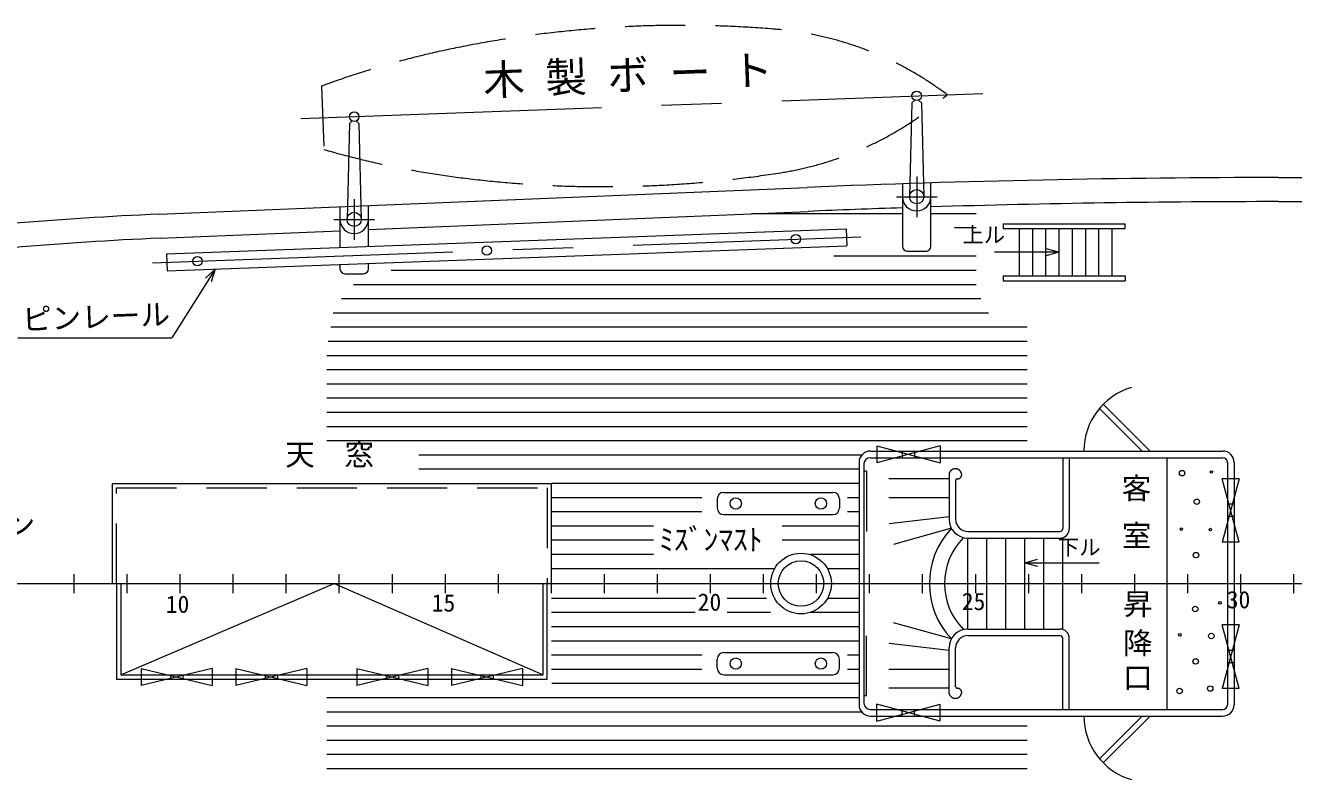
# Model space of a CAD drawing. Units: millimetres, scale not verified. Extents: x -51052 to 51048, y -29700 to 29700.
# Drawn here: x -34090 to -20697, y 8171 to 16140 of the extents above; entities that cross this region are included whole.
import ezdxf
from ezdxf.enums import TextEntityAlignment as Align

# ---------------------------------------------------------------- set-up
doc = ezdxf.new("R2010")
doc.units = ezdxf.units.MM
doc.header["$LTSCALE"] = 100
doc.linetypes.add('USER1', pattern=[50.8, 31.75, -6.35, 6.35, -6.35])
doc.linetypes.add('USER2', pattern=[9.525, 6.35, -3.175])
for name, color, linetype, lineweight in [('0-2_sunpou', 7, 'Continuous', 18), ('0-3_keijou', 7, 'Continuous', 18), ('0-5_text', 7, 'Continuous', 18), ('0-6_center', 7, 'USER1', 18), ('0-7_hachi', 7, 'Continuous', 18)]:
    doc.layers.add(name, color=color, linetype=linetype, lineweight=lineweight)
doc.styles.add('ＭＳ ゴシック', font='')
doc.styles.get('ＭＳ ゴシック').set_extended_font_data('MS Gothic')

msp = doc.modelspace()

# ---------------------------------------------------------------- linework, layer by layer
at = {"layer": '0-2_sunpou'}
for p, q in [((-33578.5, 10342.6), (-33578.5, 10142.6)), ((-33018.5, 10342.6), (-33018.5, 10142.6)), ((-32458.5, 10342.6), (-32458.5, 10142.6)), ((-31898.5, 10342.6), (-31898.5, 10142.6)), ((-31338.5, 10342.6), (-31338.5, 10142.6)), ((-30778.5, 10342.6), (-30778.5, 10142.6)), ((-30218.5, 10342.6), (-30218.5, 10142.6)), ((-29658.5, 10342.6), (-29658.5, 10142.6)), ((-29098.5, 10342.6), (-29098.5, 10142.6)), ((-28538.5, 10342.6), (-28538.5, 10142.6)), ((-27978.5, 10342.6), (-27978.5, 10142.6)), ((-27418.5, 10342.6), (-27418.5, 10142.6)), ((-27418.5, 10342.6), (-27418.5, 10142.6)), ((-26858.5, 10342.6), (-26858.5, 10142.6)), ((-26298.5, 10342.6), (-26298.5, 10142.6)), ((-25738.5, 10342.6), (-25738.5, 10142.6)), ((-25178.5, 10342.6), (-25178.5, 10142.6)), ((-25178.5, 10342.6), (-25178.5, 10142.6)), ((-24618.5, 10342.6), (-24618.5, 10142.6)), ((-24058.5, 10342.6), (-24058.5, 10142.6)), ((-23498.5, 10342.6), (-23498.5, 10142.6)), ((-22938.5, 10342.6), (-22938.5, 10142.6)), ((-22378.5, 10342.6), (-22378.5, 10142.6)), ((-21818.5, 10342.6), (-21818.5, 10142.6)), ((-21258.5, 10342.6), (-21258.5, 10142.6)), ((-20698.5, 10342.6), (-20698.5, 10142.6)), ((-41248.7, 10242.6), (45870.3, 10242.6))]:
    msp.add_line(p, q, dxfattribs=at)
at = {"layer": '0-3_keijou', "linetype": 'USER2'}
for p, q in [((-30962.8, 15497.7), (-30938.1, 14828.2)), ((-23106.6, 14042.3), (-22476.3, 14042.3)), ((-23106.6, 13992.3), (-22476.3, 13992.3)), ((-23036.3, 13992.3), (-23036.3, 13492.3)), ((-22896.3, 13992.3), (-22896.3, 13492.3)), ((-22756.3, 13992.3), (-22756.3, 13492.3)), ((-22616.3, 13992.3), (-22616.3, 13492.3)), ((-22476.3, 13992.3), (-22476.3, 14042.3)), ((-23106.6, 13492.3), (-22476.3, 13492.3)), ((-23106.6, 13442.3), (-22476.3, 13442.3)), ((-22476.3, 13492.3), (-22476.3, 13442.3)), ((-25206.3, 11429.1), (-25206.3, 10577.9)), ((-24336.3, 11402.9), (-24336.3, 10949.9)), ((-24336.3, 11349.1), (-25236.3, 11349.1)), ((-24266.3, 11332.3), (-24266.3, 10957.3)), ((-24336.3, 11149.1), (-25236.3, 11149.1)), ((-24336.3, 10949.1), (-25236.3, 10843.9)), ((-24311.5, 10826.2), (-25236.3, 10569.6)), ((-24311.5, 9659.1), (-25236.3, 9915.7)), ((-25206.3, 9056.1), (-25206.3, 9907.4)), ((-24336.3, 9536.1), (-25236.3, 9641.4)), ((-24336.3, 9082.4), (-24336.3, 9535.4)), ((-24266.3, 9153), (-24266.3, 9528)), ((-24336.3, 9336.1), (-25236.3, 9336.1)), ((-24336.3, 9136.1), (-25236.3, 9136.1))]:
    msp.add_line(p, q, dxfattribs=at)
at = {"layer": '0-3_keijou'}
for p, q in [((-24828, 14466), (-24828, 13805.5)), ((-24528, 13805.5), (-24528, 14475.5)), ((-20858.7, 14531.6), (-16220.7, 14531.6)), ((-32677.4, 14144.5), (-25834.6, 14428.4)), ((-30768, 14223.7), (-30768, 13793.7)), ((-30468, 13804.8), (-30468, 14236.1)), ((-20858.7, 14277.6), (-16298, 14277.6)), ((-30468, 13981.9), (-25824.1, 14174.7)), ((-32666.8, 13890.7), (-30768, 13969.5)), ((-23766.3, 14042.3), (-23766.3, 13992.3)), ((-23766.3, 14042.3), (-23106.6, 14042.3)), ((-23766.3, 13992.3), (-23106.6, 13992.3)), ((-23596.3, 13992.3), (-23596.3, 13492.3)), ((-23456.3, 13992.3), (-23456.3, 13492.3)), ((-23316.3, 13992.3), (-23316.3, 13492.3)), ((-23176.3, 13992.3), (-23176.3, 13492.3)), ((-32592, 13546.1), (-25417.1, 13811.4)), ((-32598.7, 13726), (-32592, 13546.1)), ((-24778, 13755.5), (-24578, 13755.5)), ((-30768, 13613.6), (-30768, 13566.1)), ((-30468, 13566.1), (-30468, 13624.7)), ((-30718, 13516.1), (-30518, 13516.1)), ((-23766.3, 13492.3), (-23766.3, 13442.3)), ((-23766.3, 13492.3), (-23106.6, 13492.3)), ((-23766.3, 13442.3), (-23106.6, 13442.3)), ((-22297, 11642.6), (-22748.2, 12092.7)), ((-22212, 11642.6), (-22707.6, 12137)), ((-25099.6, 11697.6), (-25099.6, 11517.6)), ((-25099.6, 11697.6), (-24429.6, 11517.6)), ((-24429.6, 11697.6), (-25099.6, 11517.6)), ((-24429.6, 11697.6), (-24429.6, 11517.6)), ((-25286.3, 11522.6), (-25286.3, 8962.6)), ((-25166.3, 11642.6), (-21446.3, 11642.6)), ((-25166.3, 11572.6), (-21446.3, 11572.6)), ((-24829.6, 11642.6), (-24829.6, 11572.6)), ((-24699.6, 11642.6), (-24699.6, 11572.6)), ((-23136.3, 11572.6), (-23136.3, 10822.6)), ((-23066.3, 11572.6), (-23066.3, 10822.6)), ((-22036.3, 11572.6), (-22036.3, 8912.6)), ((-21396.3, 11522.6), (-21396.3, 8962.6)), ((-21326.3, 11522.6), (-21326.3, 8962.6)), ((-25236.3, 11506.8), (-25236.3, 8978.5)), ((-25206.3, 11429.1), (-25236.3, 11429.1)), ((-21271.3, 11349.8), (-21451.3, 11349.8)), ((-21271.3, 10679.8), (-21451.3, 11349.8)), ((-21271.3, 11349.8), (-21451.3, 10679.8)), ((-26784, 11136.1), (-26784, 11041.1)), ((-26714, 11206.1), (-25564, 11206.1)), ((-25494, 11136.1), (-25494, 11041.1)), ((-21326.3, 11079.8), (-21396.3, 11079.8)), ((-26714, 10971.1), (-25564, 10971.1)), ((-24336.3, 10949.9), (-24336.3, 10922.6)), ((-24266.3, 10957.3), (-24266.3, 10922.6)), ((-21326.3, 10949.8), (-21396.3, 10949.8)), ((-24136.3, 10792.6), (-23166.3, 10792.6)), ((-24136.3, 10722.6), (-23166.3, 10722.6)), ((-24136.3, 9762.6), (-24136.3, 10722.6)), ((-23936.3, 9762.6), (-23936.3, 10722.6)), ((-23736.3, 9762.6), (-23736.3, 10722.6)), ((-23536.3, 9762.6), (-23536.3, 10722.6)), ((-23336.3, 9762.6), (-23336.3, 10722.6)), ((-23136.3, 9758), (-23136.3, 10727.3)), ((-21271.3, 10679.8), (-21451.3, 10679.8)), ((-33173.9, 10242.6), (-28533.9, 10242.6)), ((-21271.3, 9805.5), (-21451.3, 9805.5)), ((-21271.3, 9805.5), (-21451.3, 9135.5)), ((-21271.3, 9135.5), (-21451.3, 9805.5)), ((-24136.3, 9762.6), (-23166.3, 9762.6)), ((-24136.3, 9692.6), (-23166.3, 9692.6)), ((-23136.3, 8912.6), (-23136.3, 9662.6)), ((-23066.3, 8912.6), (-23066.3, 9662.6)), ((-26714, 9514.2), (-25564, 9514.2)), ((-24336.3, 9535.4), (-24336.3, 9562.6)), ((-24266.3, 9528), (-24266.3, 9562.6)), ((-21326.3, 9535.5), (-21396.3, 9535.5)), ((-26784, 9349.2), (-26784, 9444.2)), ((-25494, 9349.2), (-25494, 9444.2)), ((-21326.3, 9405.5), (-21396.3, 9405.5)), ((-32868.9, 9345.1), (-32868.9, 9165.1)), ((-32118.9, 9345.1), (-32868.9, 9165.1)), ((-32868.9, 9345.1), (-32118.9, 9165.1)), ((-32558.9, 9277.6), (-32558.9, 9232.6)), ((-32428.9, 9277.6), (-32428.9, 9232.6)), ((-32118.9, 9345.1), (-32118.9, 9165.1)), ((-31868.9, 9345.1), (-31868.9, 9165.1)), ((-31118.9, 9345.1), (-31868.9, 9165.1)), ((-31868.9, 9345.1), (-31118.9, 9165.1)), ((-31558.9, 9277.6), (-31558.9, 9232.6)), ((-31428.9, 9277.6), (-31428.9, 9232.6)), ((-31118.9, 9345.1), (-31118.9, 9165.1)), ((-30588.9, 9345.1), (-30588.9, 9165.1)), ((-30588.9, 9345.1), (-29838.9, 9165.1)), ((-29838.9, 9345.1), (-30588.9, 9165.1)), ((-30278.9, 9277.6), (-30278.9, 9232.6)), ((-30148.9, 9277.6), (-30148.9, 9232.6)), ((-29838.9, 9345.1), (-29838.9, 9165.1)), ((-29588.9, 9345.1), (-29588.9, 9165.1)), ((-29588.9, 9345.1), (-28838.9, 9165.1)), ((-28838.9, 9345.1), (-29588.9, 9165.1)), ((-29278.9, 9277.6), (-29278.9, 9232.6)), ((-29148.9, 9277.6), (-29148.9, 9232.6)), ((-28838.9, 9345.1), (-28838.9, 9165.1)), ((-26714, 9279.2), (-25564, 9279.2)), ((-21271.3, 9135.5), (-21451.3, 9135.5)), ((-25206.3, 9056.1), (-25236.3, 9056.1)), ((-25166.3, 8912.6), (-21446.3, 8912.6)), ((-25166.3, 8842.6), (-21446.3, 8842.6)), ((-25099.6, 8787.6), (-25099.6, 8967.6)), ((-25099.6, 8787.6), (-24429.6, 8967.6)), ((-24429.6, 8787.6), (-25099.6, 8967.6)), ((-24829.6, 8842.6), (-24829.6, 8912.6)), ((-24699.6, 8842.6), (-24699.6, 8912.6)), ((-24429.6, 8787.6), (-24429.6, 8967.6)), ((-22297, 8842.6), (-22748.2, 8392.6)), ((-22212, 8842.6), (-22707.6, 8348.3))]:
    msp.add_line(p, q, dxfattribs=at)
for points in [[(-24698, 15349), (-24728, 15321.3), (-24753, 14328.3)], [(-24658, 15349), (-24628, 15321.3), (-24603, 14328.3)], [(-30638, 15129.4), (-30668, 15101.7), (-30693, 14088.9)], [(-30598, 15129.4), (-30568, 15101.7), (-30543, 14088.9)], [(-32598.7, 13726), (-25423.8, 13991.3), (-25417.1, 13811.4)], [(-28533.9, 10242.6), (-28533.9, 11297.6), (-33173.9, 11297.6), (-33173.9, 10242.6)], [(-33128.9, 10242.6), (-33128.9, 9232.6), (-28578.9, 9232.6), (-28578.9, 10242.6)], [(-33083.9, 10242.6), (-33083.9, 9277.6), (-28623.9, 9277.6), (-28623.9, 10242.6)]]:
    msp.add_lwpolyline(points, dxfattribs=at)
at = {"layer": '0-3_keijou', "linetype": 'USER2'}
msp.add_lwpolyline([(-33128.9, 10242.6), (-33128.9, 11252.6), (-28578.9, 11252.6), (-28578.9, 10242.6)], dxfattribs=at)
at = {"layer": '0-3_keijou'}
for centre, radius in [((-24678, 15394.8), 50), ((-30618, 15175.2), 50), ((-24678, 14329.6), 75), ((-30618, 14090.2), 75), ((-25954.1, 13881.6), 50), ((-29217.7, 13760.9), 50), ((-32273.3, 13648), 50), ((-21874.7, 11409), 28.8), ((-21565.8, 11420.9), 13.6), ((-26589, 11088.6), 60), ((-25689, 11088.6), 60), ((-21719.9, 11107.7), 28.8), ((-21883.4, 10818.3), 13.6), ((-21576.7, 10812.9), 13.6), ((-25899.2, 10242.6), 320), ((-25899.2, 10242.6), 240), ((-21728.1, 10543.2), 28.8), ((-21475.7, 10038.3), 13.6), ((-21736.4, 9973.6), 28.8), ((-21899.9, 9700.6), 13.6), ((-21566.5, 9688.7), 28.8), ((-26589, 9396.7), 60), ((-25689, 9396.7), 60), ((-21732.2, 9420.2), 28.8), ((-21902.1, 9107.9), 28.8), ((-21578.2, 9133.8), 28.8)]:
    msp.add_circle(centre, radius, dxfattribs=at)
at = {"layer": '0-3_keijou', "linetype": 'USER2'}
for centre, radius, start, end in [((-27163.6, 4139.7), 12000, 85.25165, 101.32933), ((-26460, 12610.5), 3500, 53.0278, 85.25165), ((-27635.1, 6492.9), 9600, 101.32933, 110.28213), ((-26660.7, 18040), 3500, 278.98291, 311.20676), ((-28284.3, 24054.1), 9600, 253.95244, 262.90524), ((-27987.9, 26435.7), 12000, 262.90524, 278.98291), ((-24270, 11386.4), 68.4, 19.44402, 166.03957), ((-24246.9, 11393.1), 44.4, 269.93169, 21.18985), ((-24247, 11329.1), 19.6, 89.93169, 170.61001), ((-24247, 9156.2), 19.6, 189.38999, 270.06831), ((-24246.9, 9092.2), 44.4, 338.81015, 90.06831), ((-24270, 9098.9), 68.4, 193.96043, 340.55598)]:
    msp.add_arc(centre, radius, start, end, dxfattribs=at)
at = {"layer": '0-3_keijou'}
for centre, radius, start, end in [((-20858.7, -105468.4), 120000, 90, 92.37651), ((-20858.7, -105468.4), 119746, 91.89956, 92.37651), ((-24678, 14329.6), 150, 180, 0), ((-20858.7, -105468.4), 119746, 90, 91.75595), ((-31226, -20825.4), 35000, 92.37651, 94.95172), ((-30618, 14090.2), 150, 180, 0), ((-31226, -20825.4), 34746, 92.37651, 94.95172), ((-24778, 13805.5), 50, 180, 270), ((-24578, 13805.5), 50, 270, 360), ((-30718, 13566.1), 50, 180, 270), ((-30518, 13566.1), 50, 270, 0), ((-22212, 11642.6), 700, 106.44152, 180), ((-25166.3, 11522.6), 120, 90, 180), ((-25166.3, 11502.5), 70.1, 90, 176.50662), ((-21446.3, 11522.6), 120, 0, 90), ((-21446.3, 11522.6), 50, 0, 90), ((-26714, 11136.1), 70, 90, 180), ((-25564, 11136.1), 70, 0, 90), ((-26714, 11041.1), 70, 180, 270), ((-25564, 11041.1), 70, 270, 0), ((-24136.3, 10922.6), 200, 180, 270), ((-24136.3, 10922.6), 130, 180, 270), ((-23693.5, 10242.6), 850, 136.63974, 223.36026), ((-23693.5, 10242.6), 690, 135.25985, 224.74015), ((-23166.3, 10822.6), 30, 270, 0), ((-23166.3, 10822.6), 100, 270, 0), ((-24136.3, 9562.6), 200, 90, 180), ((-24136.3, 9562.6), 130, 90, 180), ((-23166.3, 9662.6), 100, 0, 90), ((-23166.3, 9662.6), 30, 0, 90), ((-26714, 9444.2), 70, 90, 180), ((-25564, 9444.2), 70, 0, 90), ((-26714, 9349.2), 70, 180, 270), ((-25564, 9349.2), 70, 270, 0), ((-25166.3, 8982.8), 70.1, 183.49338, 270), ((-25166.3, 8962.6), 120, 180, 270), ((-22212, 8842.6), 700, 180, 253.55848), ((-21446.3, 8962.6), 50, 270, 0), ((-21446.3, 8962.6), 120, 270, 0)]:
    msp.add_arc(centre, radius, start, end, dxfattribs=at)
at = {"layer": '0-5_text'}
for p, q in [((-23176.3, 13742.3), (-23856.8, 13742.3)), ((-23176.3, 13742.3), (-23311.4, 13778.6)), ((-23176.3, 13742.3), (-23311.4, 13706.1)), ((-32087.4, 13564.8), (-32542.9, 12839.7)), ((-32087.4, 13564.8), (-32189.9, 13469.6)), ((-32087.4, 13564.8), (-32128.6, 13431.1)), ((-34169.7, 12839.7), (-32542.9, 12839.7)), ((-23536.3, 10462.6), (-23401.2, 10498.8)), ((-23536.3, 10462.6), (-22751.1, 10462.6)), ((-23536.3, 10462.6), (-23401.2, 10426.4))]:
    msp.add_line(p, q, dxfattribs=at)
at = {"layer": '0-6_center'}
for p, q in [((-31179.8, 15154.5), (-23980.5, 15420.6)), ((-24678, 14544.3), (-24678, 14114.8)), ((-30618, 14305), (-30618, 13875.4)), ((-24892.8, 14329.6), (-24463.2, 14329.6)), ((-30832.8, 14090.2), (-30403.2, 14090.2)), ((-32748.6, 13630.4), (-25267.2, 13907))]:
    msp.add_line(p, q, dxfattribs=at)
msp.add_lwpolyline([(-33083.9, 9277.6), (-30828.9, 10242.6), (-28623.9, 9277.6)], dxfattribs=at)
at = {"layer": '0-7_hachi'}
for p, q in [((-24828, 14149.8), (-26421.9, 14149.8)), ((-24050, 14149.8), (-24528, 14149.8)), ((-24050, 13999.8), (-24278.5, 13999.8)), ((-24050, 13699.8), (-25552.6, 13699.8)), ((-24050, 13549.8), (-30226.5, 13549.8)), ((-24050, 13399.8), (-30625.7, 13399.8)), ((-24000.1, 13249.8), (-30752.6, 13249.8)), ((-23919.5, 13099.8), (-30838.7, 13099.8)), ((-23512.8, 12949.8), (-30865, 12949.8)), ((-23512.8, 12799.8), (-30891.3, 12799.8)), ((-23512.8, 12649.8), (-30908.6, 12649.8)), ((-23512.8, 12499.8), (-30908, 12499.8)), ((-23512.8, 12349.8), (-30907.5, 12349.8)), ((-23512.8, 12199.8), (-30906.9, 12199.8)), ((-23512.8, 12049.8), (-30906.3, 12049.8)), ((-23512.8, 11899.8), (-30905.8, 11899.8)), ((-23512.8, 11749.8), (-30905.2, 11749.8)), ((-25258.2, 11599.8), (-29935.4, 11599.8)), ((-25286.3, 11449.8), (-29935.4, 11449.8)), ((-25286.3, 11299.8), (-28530.2, 11299.8)), ((-26947.9, 11149.8), (-28533.9, 11149.8)), ((-25286.3, 11149.8), (-25409.9, 11149.8)), ((-26947.9, 10999.8), (-28533.9, 10999.8)), ((-25286.3, 10999.8), (-25409.9, 10999.8)), ((-27457, 10849.8), (-28533.9, 10849.8)), ((-25286.3, 10849.8), (-26099.8, 10849.8)), ((-27457, 10699.8), (-28533.9, 10699.8)), ((-25286.3, 10699.8), (-26099.8, 10699.8)), ((-27457, 10549.8), (-28533.9, 10549.8)), ((-25286.3, 10549.8), (-25809.6, 10549.8)), ((-26177.9, 10399.8), (-28533.9, 10399.8)), ((-25286.3, 10399.8), (-25620.4, 10399.8)), ((-27015.3, 10085.4), (-28533.9, 10085.4)), ((-26262.9, 10085.4), (-26679.2, 10085.4)), ((-25286.3, 10085.4), (-25620.4, 10085.4)), ((-27016.9, 9935.4), (-28533.9, 9935.4)), ((-26220.8, 9935.4), (-26677.6, 9935.4)), ((-25286.3, 9935.4), (-25809.6, 9935.4)), ((-26947.9, 9485.4), (-28533.9, 9485.4)), ((-25286.3, 9485.4), (-25409.9, 9485.4)), ((-26947.9, 9335.4), (-28533.9, 9335.4)), ((-25286.3, 9335.4), (-25409.9, 9335.4)), ((-25286.3, 9185.4), (-28530.2, 9185.4)), ((-25286.3, 9035.4), (-30905.2, 9035.4)), ((-25258.2, 8885.4), (-30905.2, 8885.4)), ((-23512.8, 8735.4), (-30905.2, 8735.4)), ((-23512.8, 8585.4), (-30905.8, 8585.4)), ((-23512.8, 8435.4), (-30906.3, 8435.4)), ((-23512.8, 8285.4), (-30906.9, 8285.4))]:
    msp.add_line(p, q, dxfattribs=at)
for points in [[(-25286.3, 9785.4), (-26099.8, 9785.4), (-28533.9, 9785.4)], [(-25286.3, 9635.4), (-26099.8, 9635.4), (-28533.9, 9635.4)]]:
    msp.add_lwpolyline(points, dxfattribs=at)

# ---------------------------------------------------------------- texts
at = {"layer": '0-2_sunpou', "style": 'ＭＳ ゴシック'}
for s, p in [('10', (-32608.4, 9877.9)), ('15', (-29799.7, 9892)), ('20', (-26990.8, 9900.4)), ('25', (-24202, 9907)), ('30', (-21403.9, 9926.2))]:
    msp.add_text(s, height=183.3, dxfattribs=at).set_placement(p, align=Align.BOTTOM_LEFT)
at = {"layer": '0-5_text', "style": 'ＭＳ ゴシック'}
for s, height, p in [('木 製 ボ ー ト', 320.7, (-29245.9, 15303.9)), ('ピンレール', 229.1, (-34118.5, 12849.2))]:
    msp.add_text(s, height=height, rotation=2.117, dxfattribs=at).set_placement(p, align=Align.BOTTOM_LEFT)
for s, height, p in [('上ル', 165, (-24194.7, 13794.1)), ('天\u3000窓', 229.1, (-31346.8, 11423.9)), ('客', 229.1, (-22511.8, 11066.2)), ('キャプスタン', 229.1, (-35862, 10679.7)), ('ﾐｽﾞﾝﾏｽﾄ', 229.1, (-27398.4, 10524.9)), ('室', 229.1, (-22511.8, 10566.2)), ('下ル', 165, (-23186.2, 10493.6)), ('昇', 229.1, (-22499.4, 9843.6)), ('降', 229.1, (-22499.4, 9430.2)), ('口', 229.1, (-22499.4, 9066.2))]:
    msp.add_text(s, height=height, dxfattribs=at).set_placement(p, align=Align.BOTTOM_LEFT)

doc.saveas('drawing.dxf')
